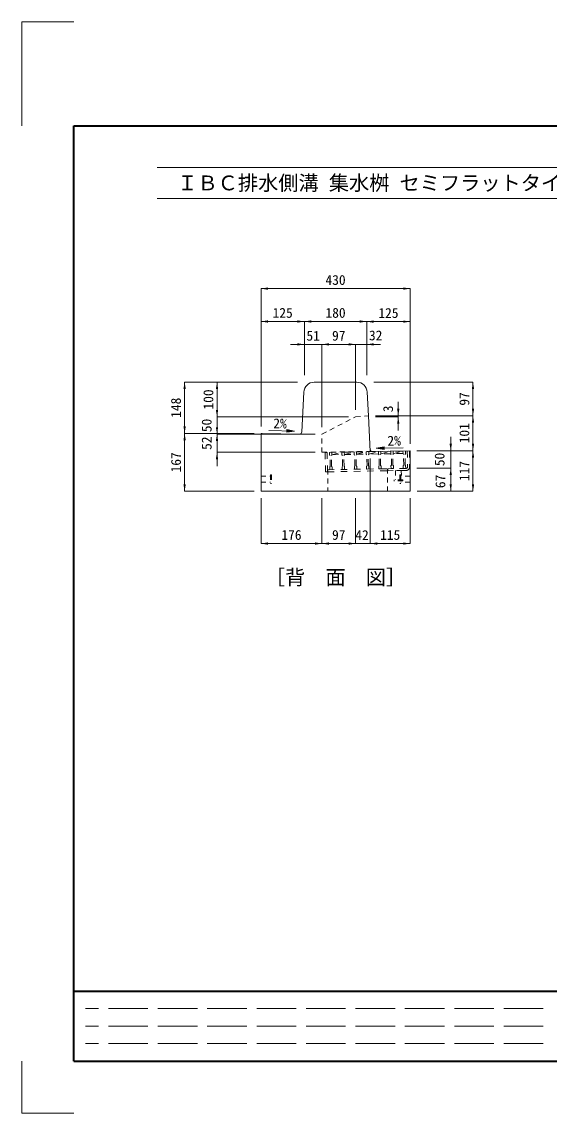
# Model space of a CAD drawing. Units: millimetres at full size. Extents: x 5964 to 125098, y -10801 to 28073.
# Drawn here: x 58059 to 59580, y -5433 to -2283 of the extents above; entities that cross this region are included whole.
import ezdxf
from ezdxf.enums import TextEntityAlignment as Align

# ---------------------------------------------------------------- set-up
doc = ezdxf.new("R2010")
doc.units = ezdxf.units.MM
doc.header["$LTSCALE"] = 19
for name, pattern in [('DASHED', [7.5, 6, -1.5]), ('USER1', [1.35, 0.75, -0.6]), ('USER3', [2, 1, -1])]:
    doc.linetypes.add(name, pattern=pattern)
for name, color, linetype, lineweight in [('0_2', 7, 'Continuous', 20), ('Defpoints_3', 7, 'Continuous', 13), ('インサート', 3, 'USER1', 9), ('グレーチング', 7, 'USER1', 5), ('図枠', 7, 'Continuous', 5), ('寸法引出', 7, 'Continuous', 9), ('寸法線', 7, 'Continuous', 9), ('本体', 2, 'Continuous', 9)]:
    doc.layers.add(name, color=color, linetype=linetype, lineweight=lineweight)
doc.styles.add('ＭＳ ゴシック', font='')
doc.styles.get('ＭＳ ゴシック').set_extended_font_data('MS Gothic')

# ---------------------------------------------------------------- blocks, each defined once
blk = doc.blocks.new('filled_arrow')
at = {"color": 0, "linetype": 'Continuous', "lineweight": -2}
blk.add_solid([(7.5, 1.25), (0, 0), (7.5, -1.25)], dxfattribs=at)

msp = doc.modelspace()

# ---------------------------------------------------------------- hatches: boundary and pattern name
at = {"layer": '寸法引出'}
for points in [[(58823.04, -3460.3), (58822.91, -3467.8), (58845.47, -3464.44)], [(59103.86, -3509.83), (59103.99, -3517.33), (59081.43, -3513.97)]]:
    msp.add_hatch(color=256, dxfattribs=at).paths.add_polyline_path(points)

# ---------------------------------------------------------------- linework, layer by layer
at = {"layer": 'Defpoints_3'}
for p, q in [((58059.19, -2283.34), (58209.19, -2283.34)), ((58059.19, -2583.34), (58059.19, -2283.34)), ((58059.19, -5283.34), (58059.19, -5433.34)), ((58059.19, -5433.34), (58209.19, -5433.34))]:
    msp.add_line(p, q, dxfattribs=at)
at = {"layer": 'インサート'}
for p, q in [((58775.86, -3590.83), (58775.86, -3615.83)), ((58775.86, -3590.83), (58778.86, -3590.83)), ((58778.86, -3590.83), (58778.86, -3615.83)), ((59153.47, -3578.42), (59136.48, -3578.72)), ((59136.48, -3578.72), (59136.95, -3605.71)), ((59151.86, -3590.83), (59148.86, -3590.83)), ((59151.86, -3590.83), (59148.86, -3590.83)), ((59148.86, -3590.83), (59148.86, -3615.83)), ((59151.86, -3590.83), (59151.86, -3615.83)), ((59153.47, -3578.42), (59153.94, -3605.42)), ((58748.86, -3594.83), (58775.86, -3594.83)), ((58748.86, -3611.83), (58775.86, -3611.83)), ((58775.86, -3615.83), (58778.86, -3615.83)), ((59157.94, -3605.35), (59132.95, -3605.78)), ((59132.95, -3605.78), (59133, -3608.78)), ((59158, -3608.35), (59133, -3608.78)), ((59151.86, -3615.83), (59148.86, -3615.83)), ((59178.86, -3594.83), (59151.86, -3594.83)), ((59178.86, -3611.83), (59151.86, -3611.83)), ((59157.94, -3605.35), (59158, -3608.35))]:
    msp.add_line(p, q, dxfattribs=at)
at = {"layer": 'グレーチング', "linetype": 'USER3'}
for p, q in [((58939.78, -3526.11), (58933.79, -3526.21)), ((58933.79, -3526.21), (58934.76, -3582.2)), ((58939.78, -3526.11), (58940.76, -3582.1)), ((58946.28, -3525.99), (59165.25, -3522.19)), ((58946.28, -3525.99), (58946.42, -3533.99)), ((58953.28, -3525.87), (58953.42, -3533.87)), ((58953.4, -3532.87), (58982.08, -3525.37)), ((58982.08, -3525.37), (58982.22, -3533.37)), ((58989.08, -3525.25), (58989.22, -3533.25)), ((58989.2, -3532.25), (59017.37, -3524.76)), ((59017.37, -3524.76), (59017.51, -3532.76)), ((59024.37, -3524.64), (59024.51, -3532.64)), ((59024.49, -3531.64), (59052.67, -3524.15)), ((59052.37, -3524.15), (59052.51, -3532.15)), ((59059.37, -3524.03), (59059.51, -3532.03)), ((59059.49, -3531.03), (59087.66, -3523.54)), ((59087.66, -3523.54), (59087.8, -3531.54)), ((59094.66, -3523.42), (59094.8, -3531.41)), ((59094.78, -3530.41), (59122.96, -3522.92)), ((59122.96, -3522.92), (59123.1, -3530.92)), ((59129.96, -3522.8), (59130.09, -3530.8)), ((59130.08, -3529.8), (59158.25, -3522.31)), ((59158.25, -3522.31), (59158.39, -3530.31)), ((59165.25, -3522.19), (59165.39, -3530.19)), ((59170.75, -3522.09), (59176.75, -3521.99)), ((59170.75, -3522.09), (59171.55, -3568.09)), ((59176.75, -3521.99), (59177.55, -3567.98)), ((59176.75, -3521.99), (59177.55, -3567.98)), ((58947.95, -3535.47), (58946.42, -3533.99)), ((58948.49, -3566.46), (58947.95, -3535.47)), ((58951.95, -3535.4), (58953.42, -3533.87)), ((58952.49, -3566.39), (58951.95, -3535.4)), ((58953.4, -3532.87), (58982.2, -3532.37)), ((58983.74, -3534.84), (58982.22, -3533.37)), ((58984.28, -3565.84), (58983.74, -3534.84)), ((58987.74, -3534.78), (58989.22, -3533.25)), ((58988.28, -3565.77), (58987.74, -3534.78)), ((58989.2, -3532.25), (59017.49, -3531.76)), ((59019.04, -3534.23), (59017.51, -3532.76)), ((59019.58, -3565.23), (59019.04, -3534.23)), ((59023.04, -3534.16), (59024.51, -3532.64)), ((59023.58, -3565.16), (59023.04, -3534.16)), ((59024.49, -3531.64), (59052.79, -3531.14)), ((59054.03, -3533.62), (59052.51, -3532.15)), ((59054.57, -3564.62), (59054.03, -3533.62)), ((59058.03, -3533.55), (59059.51, -3532.03)), ((59058.57, -3564.55), (59058.03, -3533.55)), ((59087.78, -3530.54), (59059.49, -3531.03)), ((59089.33, -3533.01), (59087.8, -3531.54)), ((59089.87, -3564.01), (59089.33, -3533.01)), ((59093.33, -3532.94), (59094.8, -3531.41)), ((59093.87, -3563.94), (59093.33, -3532.94)), ((59123.08, -3529.92), (59094.78, -3530.41)), ((59124.62, -3532.4), (59123.1, -3530.92)), ((59125.16, -3563.39), (59124.62, -3532.4)), ((59128.62, -3532.33), (59130.09, -3530.8)), ((59129.16, -3563.32), (59128.62, -3532.33)), ((59158.37, -3529.31), (59130.08, -3529.8)), ((59159.92, -3531.78), (59158.39, -3530.31)), ((59160.46, -3562.78), (59159.92, -3531.78)), ((59163.92, -3531.71), (59165.39, -3530.19)), ((59164.45, -3562.71), (59163.92, -3531.71)), ((58940.76, -3582.1), (58934.76, -3582.2)), ((58940.65, -3576.1), (59114.63, -3573.08)), ((58940.76, -3582.1), (59114.73, -3579.08)), ((58948.49, -3566.46), (58947.01, -3567.99)), ((58947.01, -3567.99), (58947.15, -3575.99)), ((58947.15, -3575.99), (58954.15, -3575.86)), ((58952.49, -3566.39), (58954.01, -3567.87)), ((58954.01, -3567.87), (58954.15, -3575.86)), ((58984.28, -3565.84), (58982.81, -3567.37)), ((58982.81, -3567.37), (58982.95, -3575.36)), ((58982.95, -3575.36), (58989.95, -3575.24)), ((58988.28, -3565.77), (58989.81, -3567.24)), ((58989.81, -3567.24), (58989.95, -3575.24)), ((59019.58, -3565.23), (59018.1, -3566.75)), ((59018.1, -3566.75), (59018.24, -3574.75)), ((59018.24, -3574.75), (59025.24, -3574.63)), ((59023.58, -3565.16), (59025.1, -3566.63)), ((59025.1, -3566.63), (59025.24, -3574.63)), ((59054.57, -3564.62), (59053.1, -3566.14)), ((59053.1, -3566.14), (59053.24, -3574.14)), ((59060.24, -3574.02), (59053.24, -3574.14)), ((59058.57, -3564.55), (59060.1, -3566.02)), ((59060.1, -3566.02), (59060.24, -3574.02)), ((59089.87, -3564.01), (59088.39, -3565.53)), ((59088.39, -3565.53), (59088.53, -3573.53)), ((59095.53, -3573.41), (59088.53, -3573.53)), ((59093.87, -3563.94), (59095.39, -3565.41)), ((59095.39, -3565.41), (59095.53, -3573.41)), ((59167.62, -3572.16), (59114.63, -3573.08)), ((59114.63, -3573.08), (59114.73, -3579.08)), ((59167.72, -3578.15), (59114.73, -3579.08)), ((59125.16, -3563.39), (59123.69, -3564.92)), ((59123.69, -3564.92), (59123.83, -3572.92)), ((59130.82, -3572.8), (59123.83, -3572.92)), ((59129.16, -3563.32), (59130.69, -3564.8)), ((59130.69, -3564.8), (59130.82, -3572.8)), ((59160.46, -3562.78), (59158.98, -3564.3)), ((59158.98, -3564.3), (59159.12, -3572.3)), ((59166.12, -3572.18), (59159.12, -3572.3)), ((59164.45, -3562.71), (59165.98, -3564.18)), ((59165.98, -3564.18), (59166.12, -3572.18))]:
    msp.add_line(p, q, dxfattribs=at)
for radius, start, end in [(4, 270.99562, 0.99536), (10, 270.99553, 0.99532)]:
    msp.add_arc((59167.55, -3568.16), radius, start, end, dxfattribs=at)
at = {"layer": '図枠', "lineweight": 40}
for p, q in [((58209.19, -5283.34), (58209.19, -2583.34)), ((58209.19, -2583.34), (62364.19, -2583.34)), ((58209.19, -5080.84), (62364.19, -5080.84)), ((58209.19, -5283.34), (62364.19, -5283.34))]:
    msp.add_line(p, q, dxfattribs=at)
at = {"layer": '図枠', "lineweight": 13}
for p, q in [((58449.19, -2703.34), (62124.19, -2703.34)), ((58449.19, -2793.34), (62124.19, -2793.34))]:
    msp.add_line(p, q, dxfattribs=at)
at = {"layer": '図枠', "linetype": 'DASHED', "lineweight": 9}
for p, q in [((59562.94, -5131.47), (58242.94, -5131.47)), ((59562.94, -5182.09), (58242.94, -5182.09)), ((59562.94, -5232.72), (58242.94, -5232.72))]:
    msp.add_line(p, q, dxfattribs=at)
at = {"layer": '寸法引出'}
for p, q in [((58845.47, -3464.44), (58771.46, -3463.16)), ((59081.43, -3513.97), (59158.99, -3512.62))]:
    msp.add_line(p, q, dxfattribs=at)
at = {"layer": '寸法引出', "lineweight": 13}
for points in [[(58823.04, -3460.3), (58822.91, -3467.8), (58845.47, -3464.44)], [(59103.86, -3509.83), (59103.99, -3517.33), (59081.43, -3513.97)]]:
    msp.add_lwpolyline(points, close=True, dxfattribs=at)
at = {"layer": '寸法線'}
for p, q in [((58748.86, -3053.32), (59178.86, -3053.32)), ((58748.86, -3451.33), (58748.86, -3053.32)), ((59178.86, -3501.33), (59178.86, -3053.32)), ((58748.86, -3148.27), (58873.86, -3148.27)), ((58748.86, -3451.33), (58748.86, -3148.27)), ((58873.86, -3148.27), (59053.86, -3148.27)), ((58873.86, -3303.33), (58873.86, -3148.27)), ((58873.86, -3303.33), (58873.86, -3148.27)), ((59053.86, -3303.33), (59053.86, -3148.27)), ((59178.86, -3148.61), (59053.86, -3148.61)), ((59053.86, -3303.33), (59053.86, -3148.61)), ((59178.86, -3501.33), (59178.86, -3148.61)), ((58833.86, -3214.39), (58964.67, -3214.39)), ((58873.86, -3303.33), (58873.86, -3214.39)), ((58924.67, -3453.33), (58924.67, -3214.39)), ((58924.67, -3214.39), (59021.56, -3214.39)), ((58924.67, -3453.33), (58924.67, -3214.39)), ((58981.56, -3214.39), (59093.86, -3214.39)), ((59021.56, -3403.33), (59021.56, -3214.39)), ((59021.56, -3403.33), (59021.56, -3214.39)), ((59053.86, -3303.33), (59053.86, -3214.39)), ((58528.55, -3323.33), (58528.55, -3471.33)), ((58853.86, -3323.33), (58528.55, -3323.33)), ((58621.99, -3423.33), (58621.99, -3323.33)), ((58853.86, -3323.33), (58621.99, -3323.33)), ((59073.86, -3323.33), (59360.19, -3323.33)), ((59360.19, -3420.33), (59360.19, -3323.33)), ((58621.99, -3513.33), (58621.99, -3383.33)), ((59144.65, -3380.33), (59144.65, -3463.33)), ((59001.56, -3423.33), (58621.99, -3423.33)), ((59001.56, -3423.33), (58621.99, -3423.33)), ((58621.99, -3565.75), (58621.99, -3433.33)), ((59078.71, -3420.33), (59144.65, -3420.33)), ((59078.71, -3420.33), (59360.19, -3420.33)), ((59078.71, -3420.33), (59360.19, -3420.33)), ((59078.86, -3423.33), (59144.65, -3423.33)), ((59360.19, -3521.35), (59360.19, -3420.33)), ((58728.86, -3471.33), (58528.55, -3471.33)), ((58528.55, -3471.33), (58528.55, -3638.33)), ((58728.86, -3471.33), (58528.55, -3471.33)), ((58904.67, -3473.33), (58621.99, -3473.33)), ((58904.67, -3473.33), (58621.99, -3473.33)), ((59296.06, -3611.44), (59296.06, -3481.35)), ((58904.67, -3525.75), (58621.99, -3525.75)), ((59197.78, -3521.35), (59296.06, -3521.35)), ((59197.78, -3521.35), (59360.19, -3521.35)), ((59197.78, -3521.35), (59360.19, -3521.35)), ((59360.19, -3638.33), (59360.19, -3521.35)), ((59063.86, -3543.33), (59063.86, -3789.25)), ((59063.86, -3543.33), (59063.86, -3789.25)), ((59198.65, -3571.44), (59296.06, -3571.44)), ((59198.65, -3571.44), (59296.06, -3571.44)), ((59296.06, -3638.33), (59296.06, -3571.44)), ((58728.86, -3638.33), (58528.55, -3638.33)), ((59198.86, -3638.33), (59296.06, -3638.33)), ((59198.86, -3638.33), (59360.19, -3638.33)), ((58748.86, -3658.33), (58748.86, -3789.25)), ((58924.67, -3658.33), (58924.67, -3789.25)), ((58924.67, -3658.33), (58924.67, -3789.25)), ((59021.56, -3658.33), (59021.56, -3789.25)), ((59021.56, -3658.33), (59021.56, -3789.25)), ((59178.86, -3658.33), (59178.86, -3789.25)), ((58748.86, -3789.25), (58924.67, -3789.25)), ((58924.67, -3789.25), (59021.56, -3789.25)), ((59103.86, -3789.25), (58981.56, -3789.25)), ((59178.86, -3789.25), (59063.86, -3789.25))]:
    msp.add_line(p, q, dxfattribs=at)
at = {"layer": '本体', "lineweight": 20}
for p, q in [((58902.39, -3323.33), (59025.32, -3323.33)), ((58866.68, -3466.89), (58872.43, -3351.83)), ((59058.71, -3420.33), (59055.28, -3351.83)), ((59063.86, -3523.33), (59058.71, -3420.33)), ((58748.86, -3474.39), (58748.86, -3638.33)), ((58751.92, -3471.39), (58859.55, -3473.54)), ((59063.86, -3523.33), (59178.86, -3521.33)), ((59178.86, -3638.33), (59178.86, -3521.33)), ((59178.86, -3638.33), (58748.86, -3638.33))]:
    msp.add_line(p, q, dxfattribs=at)
at = {"layer": '本体', "linetype": 'USER1'}
for p, q in [((58924.67, -3473.33), (59021.56, -3423.33)), ((59021.56, -3423.33), (59058.71, -3420.33)), ((58924.67, -3525.75), (58924.67, -3473.33)), ((58924.67, -3525.75), (59070.63, -3523.21)), ((58941.79, -3576.08), (58941.79, -3638.33)), ((59113.86, -3638.33), (59113.86, -3573.09))]:
    msp.add_line(p, q, dxfattribs=at)
at = {"layer": '本体', "lineweight": 20}
for centre, radius, start, end in [((58902.39, -3353.33), 30, 90, 177.13799), ((59025.32, -3353.33), 30, 2.8622, 90), ((58751.86, -3474.39), 3, 88.85424, 180), ((58859.69, -3466.55), 7, 268.85424, 357.13799), ((59070.51, -3516.21), 7, 182.86321, 270.99523)]:
    msp.add_arc(centre, radius, start, end, dxfattribs=at)

# ---------------------------------------------------------------- block references
at = {"layer": '寸法線', "xscale": 2.67, "yscale": 2.67}
for p in [(58748.86, -3053.32), (58748.86, -3148.27), (58873.86, -3148.27), (59053.86, -3148.61), (58924.67, -3214.39), (58924.67, -3214.39), (59053.86, -3214.39), (58748.86, -3789.25), (58924.67, -3789.25), (59063.86, -3789.25), (59063.86, -3789.25)]:
    msp.add_blockref('filled_arrow', p, dxfattribs=at)
for p, rotation in [((59178.86, -3053.32), 180), ((58873.86, -3148.27), 180), ((59053.86, -3148.27), 180), ((59178.86, -3148.61), 180), ((58873.86, -3214.39), 180), ((59021.56, -3214.39), 180), ((59021.56, -3214.39), 180), ((58528.55, -3323.33), 270), ((58621.99, -3323.33), 270), ((59360.19, -3323.33), 270), ((59144.65, -3420.33), 90), ((59360.19, -3420.33), 90), ((58621.99, -3423.33), 90), ((58621.99, -3423.33), 90), ((59144.65, -3423.33), 270), ((59360.19, -3420.33), 270), ((58528.55, -3471.33), 90), ((58621.99, -3473.33), 90), ((58528.55, -3471.33), 270), ((58621.99, -3473.33), 270), ((58621.99, -3525.75), 270), ((59296.06, -3521.35), 90), ((59360.19, -3521.35), 90), ((59360.19, -3521.35), 270), ((59296.06, -3571.44), 270), ((59296.06, -3571.44), 270), ((58528.55, -3638.33), 90), ((59296.06, -3638.33), 90), ((59360.19, -3638.33), 90), ((58924.67, -3789.25), 180), ((59021.56, -3789.25), 180), ((59021.56, -3789.25), 180), ((59178.86, -3789.25), 180)]:
    msp.add_blockref('filled_arrow', p, dxfattribs=dict(at, rotation=rotation))

# ---------------------------------------------------------------- texts
at = {"layer": '0_2', "style": 'ＭＳ ゴシック'}
for rotation, p in [(359, (58803.71, -3442.43)), (1, (59132.83, -3492.17))]:
    msp.add_text('2%', height=28.48, rotation=rotation, dxfattribs=at).set_placement(p, align=Align.MIDDLE_CENTER)
msp.add_text('［背  面\u3000図］', height=42.72, dxfattribs=at).set_placement((58963.86, -3886.58), align=Align.MIDDLE_CENTER)
at = {"layer": '図枠', "style": 'ＭＳ ゴシック'}
msp.add_text('\u3000ＩＢＣ排水側溝 集水桝 セミフラットタイプＢⅢ型 上部桝\u3000３００型', height=42.72, dxfattribs=at).set_placement((58449.19, -2748.34), align=Align.MIDDLE_LEFT)
at = {"layer": '寸法線', "style": 'ＭＳ ゴシック'}
for s, p in [('430', (58963.86, -3028.32)), ('125', (58811.36, -3123.27)), ('180', (58963.86, -3123.27)), ('125', (59116.36, -3123.61)), ('51', (58899.26, -3189.39)), ('97', (58973.11, -3189.39)), ('32', (59079.51, -3188.5)), ('176', (58836.76, -3764.25)), ('97', (58973.11, -3764.25)), ('42', (59040.13, -3764.67)), ('115', (59121.36, -3764.25))]:
    msp.add_text(s, height=28.48, dxfattribs=at).set_placement(p, align=Align.MIDDLE_CENTER)
for s, p in [('148', (58503.55, -3397.33)), ('100', (58596.99, -3373.33)), ('97', (59335.19, -3371.83)), ('3', (59115.26, -3400.45)), ('50', (58591.99, -3448.33)), ('101', (59335.19, -3470.84)), ('52', (58591.99, -3499.54)), ('167', (58503.55, -3554.83)), ('50', (59263.7, -3546.4)), ('117', (59335.19, -3579.84)), ('67', (59266.05, -3609.89))]:
    msp.add_text(s, height=28.48, rotation=90, dxfattribs=at).set_placement(p, align=Align.MIDDLE_CENTER)

doc.saveas('drawing.dxf')
